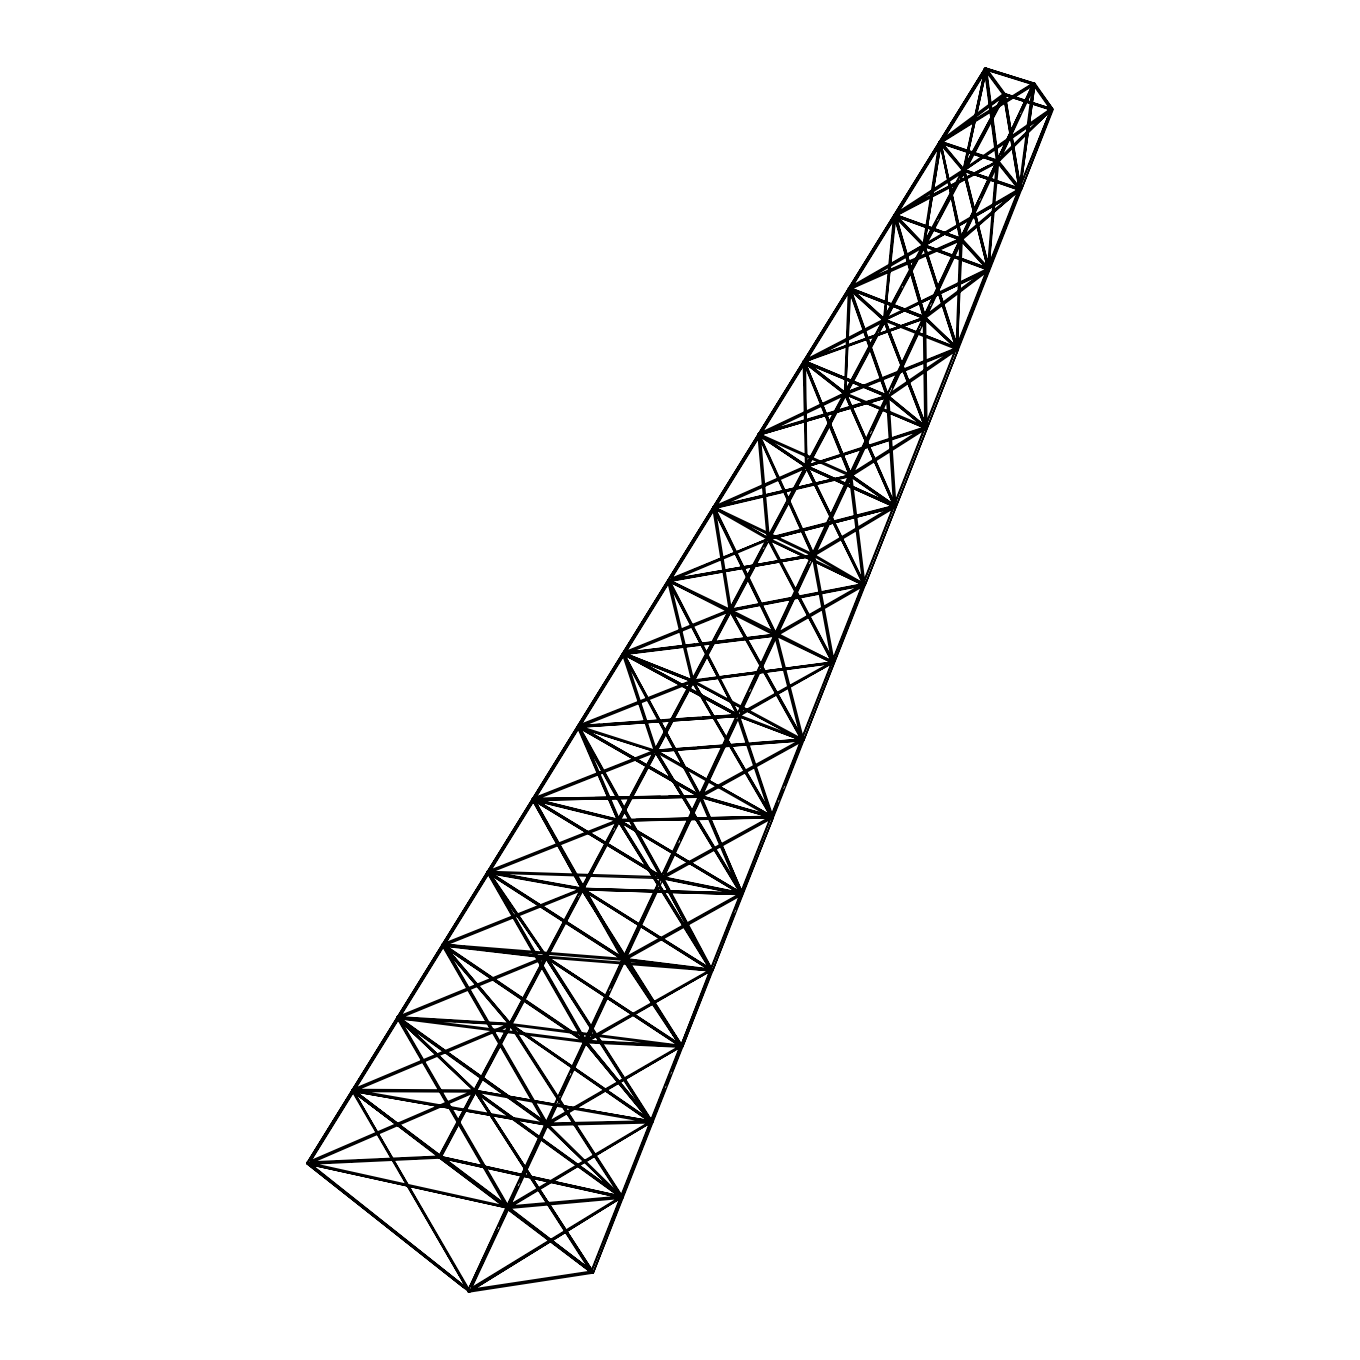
<?xml version="1.0" encoding="UTF-8"?>
<svg xmlns="http://www.w3.org/2000/svg" width="1360" height="1360" viewBox="0 0 1360 1360"><rect width="100%" height="100%" fill="white"/><g stroke="black" fill="none" stroke-linecap="round" stroke-linejoin="round"><path stroke-width="1.5" d="M829.243 663.816L693.056 681.785L692.393 680.221L833.935 662.201L738.531 716.431L577.949 727.107L577.983 725.696L737.783 714.663L737.766 716.108M850.119 289.34L849.592 287.589L848.963 288.864L924.358 318.478M851.921 288.286L924.511 246.432L924.545 245.174L923.457 244.783L849.014 287.64L849.014 288.932M625.107 655.384L656.455 750.856L655.741 751.927L655.214 750.278L802.196 739.143L802.791 740.741L803.352 739.619L802.077 739.058L699.754 795.43M804.865 361.165L804.814 362.44L803.777 360.723L804.865 361.165L804.27 362.457M959.939 243.508L956.131 348.721L957.253 349.146L962.132 239.19L960.075 239.292L939.93 141.763M957.508 333.455L958.358 310.318M959.038 291.38L959.667 274.55M960.347 255.612L960.891 240.89M957.253 349.146L961.248 239.7M894.438 506.804L844.492 393.839L848.487 290.683M845.155 393.142L845.495 384.71M845.92 374.204L846.838 351.05M847.348 338.436L848.198 317.39M848.708 304.759L849.218 292.145M894.795 504.22L846.158 393.567L844.492 393.839L845.495 394.281L849.66 291.142M850.391 292.604L845.495 394.281M772.361 816.476L772.293 817.836L700.451 797.351L701.114 796.042L772.854 816.748L771.664 817.649M532.797 800.003L532.865 798.575L699.907 795.549L699.856 797.028L533.528 800.156M884.408 320.892L884.493 319.192L884.952 320.875L806.684 361.488M619.004 821.151L618.392 819.655L769.624 816.323M759.05 435.489L758.557 433.772L844.849 392.87L897.855 371.518M759.56 435.523L759.067 433.789L758.421 435.064M661.742 878.373L661.844 876.877L487.764 871.437L487.662 872.865L662.422 878.492M741.302 894.438L741.404 893.061L584.035 888.386M539.104 799.935L618.494 819.519L742.526 893.52L624.563 959.174L624.274 960.398L742.067 894.71L741.404 893.061M996.914 161.721L1052.402 108.885L1051.161 108.443L1009.851 137.224M981.172 198.152L998.274 160.939M996.217 165.58L987.513 269.263L988.635 269.654L998.614 161.313L894.863 215.679L894.387 214.489L997.526 161.024M988.89 262.514L989.587 254.048M990.131 247.707L991.015 237.116M991.372 232.883L992.443 220.201M992.987 213.843L993.701 205.394M994.228 199.036L994.942 190.587M995.656 182.121L996.37 173.655M988.635 269.654L997.135 160.446M713.847 508.487L713.354 506.77L806.14 465.783L923.525 427.465M713.184 508.113L713.83 506.838L714.306 508.555L713.473 506.821L850.663 474.963M582.522 889.797L581.927 888.335L444.601 943.279M442.544 945.676L623.424 960.143L623.56 958.647L442.697 944.248L443.343 945.761M711.093 970.853L711.229 969.459L545.819 956.335L487.016 949.229M1052.402 108.885L998.172 162.18L996.574 161.347L984.555 68.884L986.442 69.054L998.274 159.307M925.48 428.179L926.738 427.567L925.038 427.788L883.626 320.127L893.86 215.39L895.832 215.305M884.255 319.532L884.884 313.242M885.292 309.06L885.921 302.77M886.55 296.497L887.587 286.025M887.995 281.843L889.032 271.371M889.661 265.098L891.735 244.171M892.16 239.972L894.03 221.136M924.477 421.702L885.292 319.957L883.626 320.127L884.646 320.552L894.846 217.94M895.203 221.595L884.646 320.552M668.049 581.009L668.185 579.751L669.103 581.536M546.397 957.763L546.55 956.437M584.902 1042.372L585.072 1040.859L397.63 1017.025L397.46 1018.47L585.633 1042.389M681.037 1046.894L681.19 1045.5L510.068 1023.689L509.762 1024.607M989.179 268.872L925.123 317.186L924.97 318.444L989.009 270.113L989.179 268.872L987.972 268.413L927.265 314.143M622.88 653.939L623.033 652.681L624.07 653.259L730.898 609.926L730.711 611.116L625.855 653.718M624.07 653.259L623.9 654.5L773.976 636.174M668.508 1045.296L509.898 1025.015L510.816 1023.757M1032.053 89.998L1019.048 189.414L1020.187 189.771L1034.892 83.878L1033.719 83.555M997.866 162.18L998.529 160.871L1020.935 189.023L1020.306 190.298L997.866 162.18L939.59 142.528L939.539 141.372L1003.68 93.653L1004.802 93.959L1020.204 186.932L1020.952 180.88M1021.496 176.732L1022.312 170.527M1022.856 166.379L1025.032 149.821M1025.576 145.673L1027.752 129.115M1028.296 124.967L1029.095 118.762M1029.639 114.614L1031.815 98.056M1032.359 93.908L1033.175 87.703M1020.187 189.771L1034.892 83.878M651.117 1122.578L651.304 1121.184M886.856 396.678L887.026 395.42L888.25 395.93L957.814 348.279L956.624 347.803L890.511 393.04M888.25 395.93L888.08 397.205L957.61 349.52L957.814 348.279L956.556 349.061L957.185 347.803M577.728 726.818L577.898 725.594L578.646 727.311L578.918 726.172L577.898 725.594M352.597 1089.768L546.38 1123.53L546.176 1125.043L352.393 1091.213L353.464 1089.751M644.878 1121.49L474.47 1091.706L475.422 1090.414L504.492 1095.48M507.229 1208.173L507.467 1206.643L307.598 1162.477L307.36 1163.922L508.028 1208.088M621.333 1197.905L621.537 1196.511L439.586 1156.442L439.382 1157.751L619.259 1197.446M729.708 610.606L729.895 609.416L863.549 583.729L864.229 585.395L864.756 584.205L814.13 554.676L813.467 555.985L864.144 585.463L864.586 584.239L776.458 634.729L776.22 635.987L864.331 585.446M849.779 475.83L849.983 474.555L851.19 475.099L926.585 427.312L925.412 426.819L851.734 473.45M851.19 475.099L850.986 476.374L926.364 428.536L926.585 427.312L925.82 428.519L888.233 398.021M961.163 235.127L940.508 141.576L939.233 142.154L923.049 245.599L956.267 348.721L957.967 348.602L956.675 349.146M924.086 243.1L928.285 216.206M928.931 212.075L931.838 193.46M932.807 187.255L935.085 172.771M935.731 168.64L936.377 164.509M937.023 160.378L938.961 147.968M923.763 245.157L924.205 246.058L941.137 142.188M940.814 144.262L924.205 246.058M533.596 800.292L532.797 798.456L655.146 750.193L656.132 750.754L655.911 751.91L535.568 799.51M692.138 681.326L692.325 680.153L579.87 724.812M488.478 873.137L487.696 871.284L618.324 819.536L629.578 819.604M895.509 505.971L813.926 554.71L813.705 555.968L895.271 507.178L895.509 505.971L894.353 505.444L814.538 553.044M442.425 945.268L442.646 944.061L443.394 945.931M655.146 750.193L654.925 751.349L637.177 758.37M397.358 1018.011L397.596 1016.821L545.768 956.182L546.703 956.811L546.448 957.916L400.265 1017.909M546.703 956.811L398.548 1017.518L398.021 1018.691L475.014 1091.927L475.813 1090.856L400.418 1018.963L510.425 1024.981M618.103 820.675L618.324 819.536L619.293 820.114L619.055 821.253L490.433 872.355M738.531 716.431L738.786 715.19L833.816 662.133L832.677 661.555L741.285 712.521M506.141 1025.134L352.58 1089.53L352.342 1090.703L475.694 1090.805L475.116 1091.961L357.306 1091.485M510.017 1023.519L510.935 1024.148L353.515 1090.261L353.277 1091.434L352.138 1090.754L352.75 1089.479L474.776 1090.142L621.758 1196.613L621.146 1197.82L474.283 1091.621L474.776 1090.142L475.252 1091.927L308.261 1164.126L307.326 1163.378L307.581 1162.205L308.499 1162.953L475.524 1090.839M988.023 269.739L963.084 170.391L985.218 68.629M963.662 170.034L974.219 120.36M975.103 116.229L983.909 74.834M987.819 263.092L964.767 170.442L963.084 170.391L964.189 170.782L986.459 69.054M308.261 1164.126L308.499 1162.953M985.575 73.185L964.189 170.782M355.215 1090.618L510.68 1025.253L510.935 1024.148M802.723 740.843L738.327 716.465L738.99 715.156L803.352 739.619L700.927 796.076L700.655 797.317L802.91 740.826L803.182 739.653L714.374 788.46M474.351 1091.264L474.623 1090.176L311.457 1160.522M772.701 816.782L662.847 877.404L662.558 878.645L772.412 817.955L772.701 816.782L771.613 816.17L661.691 876.724M547.366 1124.057L547.06 1125.264L682.142 1046.01L547.366 1124.057L546.261 1123.275M742.067 894.71L741.285 892.925L625.26 957.44M508.453 1207.17L508.13 1208.36L652.239 1121.677L508.453 1207.17L507.348 1206.354M468.996 1291.932L622.472 1197.004L468.996 1291.932L467.908 1291.082L468.248 1289.892L469.319 1290.742L592.977 1271.906L592.382 1273.113L468.826 1292L467.755 1291.15L468.418 1289.824L469.489 1290.674L468.826 1292M591.056 1271.396L649.638 1123.139M651.168 1119.263L679.524 1047.523M709.546 971.533L680.714 1046.282L682.601 1046.877L711.433 972.145M711.093 967.623L739.721 895.186M740.486 893.214L770.032 818.465M771.579 814.572L800.513 741.319M801.278 739.398L831.113 663.867M831.878 661.929L861.883 586.024M864.195 580.176L923.066 431.188M954.261 352.206L924.613 427.244L926.483 428.043M958.12 342.448L987.19 268.889L989.043 269.722M990.267 261.103L1018.708 189.125L1021.343 189.805L1051.45 111.809M1019.49 187.17L1021.02 183.26M1022.567 179.35L1051.212 108.698L1053.048 109.582L593.3 1272.858L591.379 1272.331L620.245 1199.316M710.005 972.162L621.027 1197.344L622.931 1197.888L547.655 1124.04L546.72 1125.281L621.877 1198.126L622.71 1196.987L621.707 1196.256M734.638 913.427L712.657 970.819L710.77 970.207L770.542 818.941M772.089 815.031L863.26 584.307L865.13 585.055L958.409 349.061L955.825 348.262M864.042 582.352L924.528 429.284M925.293 427.329L1019.507 188.938M1020.272 186.983L1051.212 108.698M621.775 1198.993L593.3 1272.858M623.322 1195.1L665.329 1088.816M666.859 1084.94L670.684 1075.25M672.231 1071.374L681.411 1048.101M736.185 909.517L773.211 817.632L771.324 816.969M773.466 815.184L778.158 803.318M779.722 799.374L783.632 789.497M785.196 785.536L802.366 742.067M863.753 586.755L803.709 740.469L801.822 739.789M958.443 347.14L1019.796 191.93M507.433 1204.705L545.445 1123.53L547.468 1124.346M546.346 1121.609L584.137 1040.927L586.143 1041.76M585.021 1039.006L774.469 634.525L776.39 635.477M775.353 632.621L849.184 474.997L851.071 476M850.051 473.11L1033.447 83.028L1035.249 84.133L469.812 1291.728L467.755 1290.946L506.549 1206.592L508.589 1207.374M467.755 1290.946L1033.447 83.028M471.274 1287.07L497.93 1230.154M499.698 1226.363L507.705 1209.278M509.473 1205.487L518.313 1186.617M520.081 1182.843L546.584 1126.233M548.369 1122.425L556.461 1105.136M560.949 1095.531L569.942 1076.338M571.744 1072.496L585.242 1043.681M587.027 1039.856L609.399 992.103M611.184 988.278L623.713 961.537M625.481 957.729L658.41 887.434M664.615 874.157L678.776 843.914M680.544 840.14L699.125 800.462M701.794 794.75L736.95 719.712M740.537 712.045L749.496 692.903M751.298 689.078L760.257 669.936M762.042 666.111L775.489 637.398M777.274 633.573L809.37 565.046M815.592 551.735L829.787 521.441M831.555 517.65L850.187 477.887M851.955 474.113L870.468 434.554M872.236 430.797L887.23 398.769M892.602 387.294L919.564 329.715M921.366 325.873L924.052 320.127M926.738 314.381L930.325 306.748M932.11 302.923L961.605 239.938M962.489 238.034L979.387 201.943M1001.606 154.513L1020.187 114.852M1021.955 111.061L1032.563 88.4M307.751 1162.154L308.074 1164.177L440.028 1158.006L440.606 1156.85L308.703 1162.919L308.074 1164.177M468.707 1291.507L307.156 1163.82L307.768 1162.562L469.387 1290.181M507.824 1207.986L352.172 1091.111L353.685 1089.853M397.154 1018.045L397.783 1016.77L397.018 1017.994L506.804 1207.85L507.824 1206.932L397.987 1017.28L397.052 1018.181L398.021 1018.691M443.19 945.965L443.836 944.707L442.833 944.027L442.204 945.302L581.893 1039.924M442.918 944.316L585.31 1040.944L584.647 1042.27L442.289 945.591L443.734 944.418M488.291 873.171L488.92 871.896L488.172 873.086L487.135 872.423M662.15 878.424L662.099 876.945L533.001 798.422L532.372 799.697L534.021 799.051L532.287 799.697L622.931 959.82L624.002 958.936L533.307 798.83M577.49 726.835L578.119 725.56L699.057 794.767M579.003 725.985L577.643 727.022L699.533 796.943L700.196 795.617L578.272 725.747L577.337 726.716L661.215 878.033L662.303 877.166L578.442 725.951L577.422 726.801L579.292 726.291M578.527 727.43L579.156 726.172M622.574 653.871L623.628 653.021L700.4 795.838L699.278 796.688L622.574 653.871L623.254 652.664L700.128 794.206M623.424 652.817L622.795 654.092L737.426 716.04L738.072 714.714L624.138 653.106M623.679 654.517L623.628 653.021M668.865 581.553L668.814 580.057L667.743 580.89L738.174 716.312L772.106 817.853L772.956 816.867L739.092 715.292L738.174 716.312M813.195 555.883L813.246 554.217L713.609 506.77L712.963 508.045L813.467 555.985L668.355 581.179L668.287 579.802L813.926 554.71M714.068 508.555L714.697 507.28M759.288 435.523L759.934 434.248M848.674 288.915L849.303 287.623L850.459 288.065L849.813 289.357M894.795 216.274L894.897 214.438L961.18 238.306L961.027 240.176M895.747 214.914L895.118 216.206L924.239 246.432L924.868 245.191L897.209 216.427M939.25 142.63L939.896 141.338L998.155 160.973M939.59 142.528L940.236 141.236L997.679 160.378L997.509 162.282M941.069 141.729L940.423 143.021L964.189 171.241L964.818 169.983M439.705 1156.17L440.028 1158.006M501.823 1204.994L439.212 1157.683L439.773 1156.527M985.422 69.938L985.575 68L1034.45 83.504M650.437 1120.062L510.17 1023.485L509.592 1024.641L511.224 1024.182L446.709 948.022M509.711 1024.93L511.003 1023.825M510.527 1025.287L510.459 1023.961L509.558 1024.777L620.993 1197.65L622.591 1196.715L513.451 1027.548M546.754 956.505L545.479 957.593L676.192 1043.375M681.632 1045.806L680.646 1046.639L581.434 889.423L583.015 888.709L582.42 889.95L492.473 873.919M588.115 748.68L618.596 819.604L617.916 820.692L657.016 883.915M540.515 801.686L617.916 820.692L619.497 820.063L618.902 821.287L535.432 800.819M654.908 751.536L655.503 750.346M800.02 739.449L692.121 681.479L692.716 680.289M730.082 609.399L729.487 610.606L801.669 740.214M729.708 610.725L730.303 609.518M669.647 581.91L730.524 611.133L731.119 609.926L670.293 580.635M768.264 538.033L767.669 539.24L863.311 585.021L863.923 583.78M823.65 404.107L845.359 392.887M867.153 278.477L924.052 244.732L988.584 268.362L987.938 269.637L923.134 245.65L924.834 245.582L956.012 342.55M1017.926 189.703L963.373 170.748L964.002 169.507L1018.113 187.867M1052.249 108.953L1004.36 93.5L1003.731 94.758L1049.631 109.599M1004.19 95.37L1004.36 93.5M1032.954 84.286L1033.6 82.994M1033.991 82.841L1033.328 84.15L984.929 69.292M1034.824 83.368L1052.64 108.834L1051.994 110.109L1034.178 84.677L1034.824 83.368L985.218 68.136L984.589 69.428L1033.787 84.813M996.659 161.789L997.305 160.48M961.384 240.108L962.047 238.799L989.4 268.838L988.771 270.096L960.177 239.683L987.598 269.671M887.502 397.188L887.604 395.42L804.321 360.706M849.575 475.864L850.221 474.555L850.306 475.966L895.067 507.195L895.696 505.937L851.411 475.065L850.748 476.391L758.183 435.03L758.812 433.755L850.527 474.606L850.442 476.323M775.761 634.253L775.098 635.562L667.658 580.839L669.307 580.176M775.999 636.021L776.662 634.695L833.986 662.099L833.357 663.34L775.472 635.647L623.152 654.16L623.135 652.766L775.438 634.202L775.472 635.647M533.902 798.83L532.219 799.595L662.354 878.679L663.017 877.37L580.244 728.042M1051.824 108.324L1051.178 109.599L1003.374 94.877L987.088 72.828M586.245 1041.335L585.582 1042.661L681.666 1047.183L682.278 1045.959L624.852 959.208L623.934 960.364L681.547 1047.115L682.38 1046.027L585.48 1041.148L584.426 1042.049L487.186 872.576L488.172 871.675L585.48 1041.148M546.584 1123.615L545.921 1124.941L397.222 1018.368L397.851 1017.11L547.383 1123.598M506.991 1208.071L507.671 1206.728L352.801 1089.853M467.857 1291.643L468.52 1290.317M957.372 349.52L958.018 348.262L925.361 317.135L924.698 318.461L957.372 349.52L926.483 320.807M925.327 428.094L925.956 426.836L845.087 392.87M926.143 428.553L926.772 427.295L888.471 395.896L887.825 397.205L926.143 428.553L925.004 428.06M832.524 662.932L833.153 661.691M833.085 663.187L833.714 661.946M801.89 740.452L802.502 739.211L692.512 680.136L627.096 654.194M772.004 817.768L772.616 816.527M741.064 894.37L742.288 893.265L741.676 894.489M712.334 969.918L711.705 971.142L624.07 960.449L624.733 959.123L712.334 969.918L654.279 963.577M650.913 1122.493L651.525 1121.286L510.289 1023.774M439.909 1154.436L508.402 1025.457M544.136 958.171L509.388 1023.604L511.309 1025.151M580.261 890.171L545.139 956.301L546.907 957.066M582.216 886.465L616.692 821.542M618.681 817.802L654.5 750.363L656.557 751.74M655.469 748.51L690.693 682.176M692.665 678.47L728.246 611.473M730.201 607.784L766.19 540.005M804.508 467.874L767.176 538.186L769.352 539.427M807.483 462.281L882.334 321.317M925.735 239.581L960.789 173.57M963.713 168.045L1003.748 93.857L1005.499 94.911L440.793 1157.904L438.94 1156.272M439.994 1155.371L580.482 890.851M582.437 887.162L691.033 682.669M693.005 678.963L728.62 611.898M731.374 610.912L729.606 610.045L1003.748 93.857M441.694 1155.133L474.793 1092.811M476.748 1089.122L499.358 1046.554M501.33 1042.848L510.187 1026.188M512.159 1022.482L545.921 958.919M547.876 955.23L578.119 898.297M580.074 894.625L582.029 890.953M583.984 887.247L613.547 831.623M615.502 827.9L617.474 824.194M619.446 820.488L647.309 768.043M649.298 764.303L654.279 754.936M656.268 751.179L671.925 721.718M673.88 718.029L688.551 690.404M690.506 686.715L693.787 681.683L691.679 680.34M694.433 679.337L706.299 656.999M708.271 653.276L729.028 614.21M731.969 608.668L763.096 550.069M765.034 546.397L766.989 542.742M771.885 533.528L787.593 503.931M789.565 500.242L805.29 470.645M808.248 465.069L844.968 395.947M847.909 390.388L851.819 383.027M853.774 379.355L869.414 349.911M871.369 346.222L877.234 335.189M879.189 331.5L884.085 322.303M887.043 316.744L891.973 307.445M893.945 303.722L901.85 288.847M903.822 285.124L923.576 247.945M926.517 242.42L937.227 222.258M939.182 218.586L958.647 181.934M960.585 178.262L963.509 172.771M966.45 167.229L972.349 156.128M974.321 152.422L1002.847 98.719M442 944.18L444.04 945.812L308.89 1164.058L306.986 1163.123L985.031 68.187L986.731 69.462L535.347 798.354M306.986 1163.123L985.031 68.187M311.032 1159.672L352.733 1092.352M397.732 1019.677L353.821 1090.567L351.934 1089.615L353.906 1091.349M398.82 1017.909L442.748 946.968M444.941 943.415L486.693 875.993M489.991 870.672L532.865 801.431M535.075 797.895L577.966 728.62M580.159 725.067L623.084 655.758L654.619 751.23L656.455 750.856L654.721 751.349L587.384 729.98M625.277 652.205L668.219 582.862M671.534 577.524L713.388 509.932M715.598 506.379L758.574 436.968M761.889 431.63L803.777 363.953M807.092 358.615L849.014 290.904M852.329 285.566L894.268 217.821M898.688 210.698L938.451 146.489M942.871 139.349L985.966 69.768L984.266 68.493M445.128 944.044L534.259 800.139L532.134 798.609M593.079 1271.923L508.742 1207.136L507.807 1208.394L508.623 1207.102L622.608 1196.953L621.996 1198.16L507.943 1208.428L506.872 1207.629L592.263 1273.079L593.079 1271.923L592.093 1271.175L470.509 1289.501M439.807 1156.204L439.008 1157.292L439.926 1157.972L440.725 1156.884L353.872 1090.261L352.886 1089.53L351.985 1090.703L352.971 1091.434L353.872 1090.261M475.014 1091.927L474.079 1091.264L474.878 1090.193L409.972 1028.33M585.429 1042.593L586.364 1041.403L652.477 1121.677L651.644 1122.799L546.873 1125.332L547.536 1123.989L652.375 1121.626L651.763 1122.85L584.358 1041.862M497.794 888.012L546.193 957.882L547.009 956.845L491.419 875.449M442.952 944.095L442.051 945.234L443.071 945.914L443.972 944.775M533.222 801.414L582.318 889.865L583.134 888.862L566.134 857.735M696.575 795.039L580.193 728.297L619.599 820.199L618.8 821.185L617.78 820.59L618.596 819.604M662.218 878.577L663.136 877.455L712.436 970.003L711.586 971.057L661.113 877.897M742.628 893.622L741.778 894.642L700.298 797.232L701.216 796.161L742.628 893.622L700.944 797.47M533.273 800.224L534.174 799.153L533.12 798.524L533.256 800.105M654.619 751.23L655.418 750.295L627.3 664.751M623.373 652.817L622.489 653.803L734.383 714.289M624.461 653.395L623.577 654.381L655.639 751.808M775.251 637.313L801.533 740.112L802.604 740.69L803.454 739.755L776.764 634.865L668.423 579.734L667.981 581.128L669.63 580.465L693.651 680.833L692.121 681.479M713.711 506.957L712.844 507.841L729.368 610.419L730.439 610.963L731.238 610.096L715.496 511.683M729.368 610.419L730.184 609.569M802.604 740.69L775.863 635.834L776.764 634.865M834.088 662.269L833.221 663.153L813.331 555.764L814.249 554.88L834.088 662.269L778.923 634.185M768.4 539.461L769.199 538.662L760.053 434.503L758.914 433.976L758.064 434.792L767.312 538.951L768.4 539.461L759.39 437.393M398.531 1169.991L468.554 1291.32L352.019 1090.924L352.937 1090.006L468.503 1288.549M1000.025 157.59L1051.161 108.443L1052.266 110.109L1051.705 109.089M1002.932 155.941L1025.491 134.249M1029.996 129.914L1051.042 109.667M453.152 1091.196L475.592 1090.482L610.487 1187.909M760.053 434.503L758.064 434.792M861.951 578.663L807.415 466.446L805.766 466.803L864.008 585.225L864.858 584.426L851.513 475.303L804.559 360.978L803.386 361.709L849.558 475.609L850.782 474.895M467.687 1291.439L469.557 1290.385M546.448 1123.224L547.536 1123.989L545.734 1124.72L442.102 945.387L443.921 944.605M805.375 365.67L806.752 467.245L805.647 466.735L806.446 466.004M592.314 1271.77L591.379 1272.62L592.977 1271.634L475.728 1090.635M864.008 585.225L850.612 476.136L851.513 475.303M649.604 1120.538L545.326 957.44L546.907 956.675M805.29 361.471L803.301 361.709L804.134 360.978L804.695 386.172M886.669 398.548L893.826 506.43L894.931 506.923L895.798 506.192L888.59 396.168L887.689 396.916L894.931 506.923L894.863 505.512L806.616 465.817L806.004 467.041L746.096 493.51M650.743 1122.323L651.712 1121.49M962.013 238.289L1019.354 189.856M962.132 237.031L1019.49 188.615L1020.714 189.074L961.673 240.108L961.792 238.85L1020.714 189.074L1019.49 189.805L963.033 170.85L940.576 144.194M849.388 287.929L848.572 288.575L850.561 288.405M662.354 878.679L741.897 894.744L742.526 893.52L740.86 894.166L663.272 878.424M741.438 894.268L742.492 893.469L663.017 877.37M928.795 314.143L955.774 293.794M959.14 291.261L986.119 270.912M942.463 141.729L1004.887 95.217L1004.802 93.959L1003.425 94.35L1018.827 187.323M771.749 817.53L772.276 816.595M737.154 715.768L738.293 714.952L668.814 580.057M713.626 508.266L714.833 507.501L712.929 507.858L774.826 635.29L776.679 634.831M731.119 610.028L730.048 610.776M925.463 317.475L926.874 427.584L926.024 428.23L924.562 318.104L925.463 317.475L895.169 214.744L893.928 215.373L923.474 317.611L924.766 316.982M1005.788 142.46L963.883 170.612L963.373 169.609L1006.417 139.621M965.685 169.014L982.889 157.029M986.323 154.632L1005.261 141.457M1010.412 137.853L1048.271 111.486M963.883 170.612L1005.227 141.831M1008.661 139.434L1051.722 109.463M1009.222 140.063L1043.664 116.093M794.495 589.883L767.89 537.999L833.425 661.946L832.286 662.677L767.448 539.019L769.08 538.594M897.209 215.033L964.495 171.224L963.356 169.609L894.268 214.523L895.39 214.897L964.478 169.949L942.395 143.31M833.408 661.912L832.83 662.966L833.935 662.201M851.547 474.708L890.12 450.262M893.622 448.052L923.44 429.148M814.147 554.863L812.294 555.237L758.149 434.809L759.288 434.044L813.28 552.959M940.236 141.236L940.78 142.987L939.658 141.338L1033.396 82.96L1034.365 84.694M943.67 139.655L988.703 111.622M992.307 109.378L1030.149 85.816M940.27 142.46L1034.025 84.082L1032.869 83.776M942.463 141.899L1030.761 86.938M471.852 1287.699L621.435 1196.273M473.314 1287.784L619.31 1198.466M816.136 553.231L856.035 529.397M859.656 527.238L894.115 506.651L895.271 507.178L829.855 523.906M514.318 1203.226L647.224 1124.244M509.184 1205.283L647.547 1123.139M925.888 244.273L972.978 216.75M976.599 214.625L1018.266 190.264M1019.983 189.72L1019.524 188.615L923.491 244.783L923.899 245.888L1020.527 190.315M937.21 288.558L923.576 246.143L1016.906 192.423M551.412 1121.32L680.765 1046.435M548.08 1122.221L681.071 1045.313M853.74 285.957L924.545 245.174M777.104 633.08L863.447 583.695M780.555 632.23L863.192 584.885M888.488 396.219L886.618 396.406L848.64 288.558L850.493 288.405M586.772 1039.618L711.11 969.306M590.138 1038.751L708.968 971.465M741.03 713.762L830.586 663.765M626.824 957.644L641.546 949.433M645.235 947.376L739.143 895.101M703.222 794.614L710.651 790.5M665.074 875.942L694.382 859.775M698.054 857.752L720.035 845.631M723.69 843.608L769.488 818.346M893.979 506.464L895.645 506.158M896.699 214.047L988.193 165.92M991.933 163.965L995.656 161.993M897.192 215.237L996.183 163.2M1034.331 84.626L1035.249 84.133M807.5 358.785L883.949 319.209L986.153 269.314M806.735 360.196L885.037 319.617L900.728 325.839M818.635 354.28L842.877 341.717M846.6 339.779L882.011 321.419M888.369 317.866L935.646 294.78M946.985 289.255L984.81 270.793M885.037 319.617L883.949 319.209L884.323 320.365L988.941 270.113M884.323 320.365L981.376 273.802M761.549 433.33L845.92 393.295L807.33 363.273M768.06 430.491L800.649 415.038M806.395 412.301L819.825 405.926M761.464 434.605L845.801 394.536L949.688 352.682M996.234 160.99L998.954 161.67L998.07 162.078M716.363 506.43L807.194 466.242L807.058 467.466L716.244 507.688M715.19 507.195L742.237 495.227M997.441 160.956L996.574 161.347L998.546 161.398M849.133 287.623L960.687 238.34L961.095 239.615L849.626 288.099M851.547 287.266L957.27 240.567M851.921 288.507L959.599 240.975M960.16 239.224L962.064 239.258M671.058 580.72L768.689 539.648L768.859 538.441L733.567 518.194M672.095 578.119L768.859 538.441L671.194 579.462M673.914 578.544L687.582 572.798M691.492 571.166L720.783 558.858M724.693 557.209L732.513 553.928M736.406 552.296L767.669 539.172M624.971 651.899L729.895 609.416L773.891 631.618M626.756 652.358L727.77 611.388M901.782 369.937L954.737 348.585M861.203 387.005L844.9 392.87L845.75 394.536L844.849 392.87M865.113 385.424L896.478 372.793M900.405 371.212L955.298 349.078M845.138 394.077L955.009 349.826M445.57 943.959L582.828 888.794L582.573 889.933L445.349 945.149M580.89 725.39L693.328 680.697L693.124 681.87L582.692 725.849M535.772 798.286L656.132 750.754M538.526 797.334L597.72 773.959M603.636 771.613L631.261 760.699M490.637 871.148L619.293 820.114M959.769 238.867L962.455 239.615M922.845 319.175L804.168 362.015L803.896 360.723L925.123 317.186M806.395 360.434L922.539 317.866M923.508 317.985L924.698 318.461L803.386 361.709M987.649 269.246L989.349 269.263M840.616 455.175L806.208 465.8L806.378 467.041L920.312 430.474M844.594 453.866L862.478 448.035M866.456 446.743L924.086 427.907M806.378 467.041L923.712 428.74M938.944 141.678L941.375 142.698M1019.847 183.345L1005.125 94.52L1003.425 94.35M763.249 432.973L885.683 396.44M887.434 396.763L887.196 395.42L758.676 433.789L758.88 435.115L887.927 397.205L886.635 396.712M885.904 397.8L758.88 435.115M923.1 317.152L924.953 318.206M1019.167 189.397L1020.884 189.533M892.415 505.988L767.89 537.999L862.019 582.862M770.559 537.829L890.953 506.906M895.169 507.161L768.621 539.614M770.661 539.104L825.775 524.96M716.108 506.685L848.623 475.439M713.609 508.164L850.306 475.966M716.244 508.028L848.793 476.833M893.656 214.812L896.053 215.9M732.7 609.382L862.07 584.477M730.609 609.773L729.997 610.759L863.634 585.055M732.7 610.674L858.058 586.585M886.227 395.862L888.879 396.746L925.633 426.802M670.99 579.751L809.319 555.237M671.058 581.128L811.478 556.291M471.937 1290.521L476.136 1289.875M482.426 1288.923L486.608 1288.277M490.807 1287.648L494.989 1287.002M499.188 1286.373L503.37 1285.727M507.569 1285.098L513.842 1284.146M518.041 1283.5L522.223 1282.871M526.422 1282.225L530.604 1281.596M534.803 1280.95L549.474 1278.723M553.656 1278.077L557.855 1277.448M562.037 1276.802L591.379 1272.348L592.382 1273.113M718.199 677.161L691.917 681.275L771.188 817.377L703.307 797.861M722.381 676.617L757.996 671.891M762.195 671.347L831.317 662.184M692.393 681.53L830.722 663.238M625.872 652.766L694.688 644.385M700.944 643.62L773.942 634.729M511.768 1205.912L621.588 1196.205M508.98 1207.425L515.321 1206.864M523.77 1206.116L530.111 1205.538M538.577 1204.79L547.026 1204.025M553.367 1203.464L561.816 1202.716M568.157 1202.138L576.606 1201.39M585.055 1200.625L591.396 1200.064M599.845 1199.316L608.294 1198.551M614.635 1197.99L618.868 1197.616M674.781 749.071L655.214 750.278M678.98 748.765L693.668 747.643M697.867 747.32L748.238 743.512M752.437 743.189L798.609 739.687M655.163 751.587L800.071 740.656M657.951 751.655L798.592 741.047M307.36 1163.922L407.099 1185.733M582.896 725.611L599.709 724.455M603.908 724.166L618.613 723.146M622.812 722.857L658.546 720.392M662.745 720.103L698.462 717.638M702.678 717.349L734.196 715.173M580.754 727.175L736.287 716.482M307.598 1162.477L308.482 1162.409M321.793 1162.732L338.555 1161.967M351.135 1161.389L369.988 1160.505M380.46 1160.029L399.33 1159.162M409.802 1158.669L428.655 1157.802M307.156 1163.82L463.743 1287.563M439.212 1157.683L500.871 1203.651M311.95 1161.967L437.614 1156.272M962.727 169.898L964.478 170.935M547.876 1124.499L570.962 1123.972M600.355 1123.292L633.93 1122.527M635.885 819.468L688.381 818.312M698.87 818.091L753.457 816.884M618.307 820.964L769.556 817.7M623.203 821.049L768.094 817.938M550.647 1123.122L651.338 1120.929M589.067 1269.067L474.861 1091.468M535.721 798.711L586.432 797.793M594.881 797.64L660.399 796.45M668.865 796.297L696.337 795.804M535.636 800.122L698.394 797.232M352.393 1091.213L544.85 1124.652M352.172 1091.111L502.775 1204.178M352.019 1090.924L352.92 1090.958M584.732 888.539L593.13 888.777M597.329 888.913L653.956 890.579M658.155 890.715L727.362 892.772M581.808 889.644L739.211 894.37M584.63 889.848L737.749 894.455M811.92 554.54L813.824 555.526M587.231 1040.689L681.241 1045.279L624.92 960.228M594.932 1042.423L609.552 1043.103M622.098 1043.715L640.917 1044.599M651.355 1045.092L668.083 1045.891M401.319 1018.283L405.484 1018.521M426.309 1019.745L432.548 1020.119M440.878 1020.612L455.464 1021.462M463.794 1021.955L478.363 1022.805M484.602 1023.179L503.353 1024.267M404.141 1017.161L510.17 1023.485M400.877 1017.603L511.105 1024.131M397.987 1017.28L398.871 1017.348M545.683 957.661L707.574 970.615M545.326 957.44L594.711 1033.685M924.562 246.075L922.811 245.072L883.303 319.481L885.071 320.45M447.032 944.52L457.555 945.761M463.879 946.509L470.186 947.257M476.493 947.988L480.709 948.481M445.927 944.962L546.873 956.777L546.295 957.95L447.406 946.458M446.42 945.795L454.835 946.764M459.034 947.257L477.989 949.467M482.205 949.96L545.343 957.321L680.816 1046.809L681.428 1045.602L546.057 956.437M631.312 960.755L637.568 961.537M641.75 962.047L650.097 963.067M625.719 958.681L711.263 969.255M442.102 945.387L442.952 945.506M757.911 434.027L759.679 435.183M508.657 1096.211L647.836 1120.47M474.657 1090.38L649.213 1120.827M495.465 873.97L579.411 888.981M582.267 889.712L582.182 888.42L711.484 969.561L710.872 970.768L581.451 889.338L609.127 932.365M498.134 873.086L582.029 888.165M491.011 872.27L582.998 888.777M663.935 877.098L741.455 892.891M440.368 1156.425L618.12 1195.559M446.352 1159.094L613.768 1196.035M411.23 1186.651L505.971 1207.629M893.554 505.852L895.424 506.617M536.061 799.544L619.48 820.097M701.964 795.957L771.783 816.136M939.539 141.372L940.661 141.712L1005.125 94.52M650.794 1121.983L652.698 1122.561L652.307 1121.779M1022.601 99.688L1004.003 93.619L987.734 71.536M1026.562 100.912L1048.305 107.712M1052.64 108.834L1035.98 86.377M580.499 728.059L655.741 751.927M583.117 727.43L656.319 750.737M940.1 143.123L995.52 161.619M712.708 507.008L714.969 508.317M736.797 714.935L739.364 716.074M1018.572 188.428L963.662 169.592L942.531 144.483M1019.745 188.632L1020.935 189.023M740.979 893.775L742.373 893.86M985.779 69.309L984.538 68.901L985.133 69.564M939.182 142.171L940.406 142.613M894.591 214.506L961.69 238.867L960.551 238.374L960.432 239.632L894.268 215.713M893.945 215.781L959.089 239.479M985.133 267.444L923.729 244.783L898.96 219.045M988.414 270.147L923.117 246.024L895.407 217.294M849.014 287.64L850.119 288.048M923.406 317.662L924.562 318.104M739.126 716.584L801.635 740.265M832.473 662.235L833.765 662.643M849.592 287.589L924.494 316.659L924.358 317.985M852.142 288.864L923.049 316.404M849.524 289.391L922.403 317.713M955.23 347.021L884.204 319.209L853.859 291.737M904.655 327.386L951.779 345.95M955.077 348.755L883.592 320.433L850.187 290.275M624.546 654.704L630.326 656.982M639.948 660.79L689.996 680.578M625.6 655.282L692.937 681.887L693.532 680.68L626.246 654.007M403.053 1023.74L475.881 1091.842M956.42 349.044L957.61 349.52L957.253 348.296M886.533 396.44L887.689 396.916M806.854 361.981L886.227 395.063M803.675 361.998L886.941 396.729M806.208 363.273L885.564 396.389M844.203 393.125L845.954 394.077M844.747 394.111L923.406 427.295M923.916 427.703L844.475 394.094L805.052 363.273M925.191 428.043L926.364 428.536L926.075 427.261M759.628 434.231L758.557 433.772L813.484 554.489M849.456 475.626L850.612 476.136M583.219 889.797L581.23 888.318M806.14 465.783L807.194 466.242L769.386 440.878M806.361 465.766L883.881 500.701M887.723 502.418L891.548 504.152M895.067 507.195L805.749 466.99L761.702 437.393M806.582 467.415L894.761 507.127M619.718 821.117L617.678 819.689M713.354 506.77L714.425 507.28M863.77 583.899L864.858 584.426M767.431 539.155L861.934 584.426M306.952 1162.273L308.89 1164.058M778.311 635.392L830.654 661.98M775.268 634.134L776.458 634.729M774.724 635.256L775.863 635.834M700.893 796.688L698.938 795.77M398.956 1018.606L396.95 1016.923M787.593 732.666L691.917 681.326L668.151 582.879M625.991 654.092L735.046 712.963M667.964 580.21L669.749 581.332M489.141 873.001L487.05 871.42M771.307 817.326L772.412 817.955M656.149 750.567L770.763 815.49M770.202 815.32L655.333 750.176L654.738 751.366L739.772 892.347M769.59 816.561L654.738 751.366L740.35 892.449M716.516 508.334L769.08 538.458L768.485 539.665L715.887 509.592M715.428 507.807L728.127 515.083M579.394 727.243L577.575 726.155M864.722 584.358L863.056 584.766L849.711 477.717M741.676 893.146L618.664 819.723L618.069 820.896L579.241 729.232M620.534 822.154L736.253 891.259M739.262 893.282L617.916 820.692L657.645 884.017M535.704 799.935L659.192 874.888M624.563 654.296L622.761 653.208M535.075 801.21L658.529 876.214M807.245 466.939L805.494 466.021M584.647 889.661L708.526 967.385M587.656 893.095L637.908 924.647M641.495 926.891L706.112 967.47M488.801 871.641L622.761 957.678M489.957 874.055L620.313 957.848M622.846 959.65L623.934 960.364M545.938 956.165L676.804 1042.168M761.056 436.713L806.837 467.466L807.432 466.259L761.685 435.438M805.46 362.185L803.131 360.995L804.882 362.168M447.253 946.798L582.556 1038.598M513.91 1027.395L571.421 1067.107M574.906 1069.521L648.091 1120.079M649.162 1121.286L509.592 1024.641L510.272 1023.536L479.315 986.986M850.748 289.051L848.385 287.929L850.119 289.136M851.275 477.054L893.928 506.685M805.766 466.803L861.696 581.247M851.938 475.728L894.557 505.427M398.701 1017.161L543.966 1121.15M398.072 1018.419L543.303 1122.476M478.431 1094.103L509.167 1116.305M512.567 1118.787L618.409 1195.287M474.198 1091.298L475.116 1091.961M662.847 877.931L660.875 877.047M397.596 1016.821L398.548 1017.518M804.559 360.978L850.629 473.365M352.75 1089.479L505.121 1204.127M447.304 1161.61L465.919 1175.669M479.451 1185.886L492.983 1196.103M509.915 1208.87L528.53 1222.929M531.913 1225.479L591.141 1270.189M591.974 1271.141L592.977 1271.906M509.184 1208.938L588.744 1269.016M509.32 1210.043L588.829 1270.121M505.206 1207.561L589.832 1271.498M356.32 1094.001L439.926 1157.972M591.277 1272.314L592.263 1273.079M352.58 1089.53L353.515 1090.261M926.279 428.536L925.514 426.819M806.174 363.749L845.563 394.553L846.175 393.329L806.82 362.457M308.686 1162.511L466.072 1287.546M884 319.209L884.918 320.875M957.525 349.52L956.692 347.803M851.326 290.717L884.697 320.875L885.326 319.634L851.972 289.442M925.65 318.087L956.845 347.803M400.928 1019.711L405.45 1024.029M547.162 1125.961L620.874 1197.378L620.653 1196.477M883.626 320.127L900.643 363.613M624.597 959.633L622.608 958.766M962.2 239.87L988.397 269.569M447.202 950.759L510.425 1025.236M448.8 953.156L508.13 1022.992M449.684 952.034L476.612 983.807M585.701 1043.494L649.281 1120.453M587.979 1043.936L651.457 1120.98M997.985 163.438L1019.116 189.89M998.631 162.129L1018.436 186.966M1034.144 85.986L1050.804 109.718M489.498 875.891L493.051 881.093M491.572 876.52L546.023 956.216M489.345 874.82L546.193 957.882M624.002 961.401L680.527 1046.418M478.023 1094.188L591.821 1269.866M476 1093.236L487.492 1110.984M490.943 1116.305L524.263 1167.781M526.558 1171.334L546.091 1201.492M548.386 1205.045L588.591 1267.163M510.459 1023.961L621.945 1196.8M511.394 1026.596L557.328 1097.826M559.623 1101.396L572.271 1120.98M574.566 1124.55L617.049 1190.442M549.168 960.211L651.219 1119.671M546.244 956.607L650.59 1119.705M596.989 1037.238L644.572 1111.647M590.92 901.204L624.75 954.771M628.133 960.126L681.122 1044.038M582.369 888.607L625.243 956.488M627.487 960.058L680.51 1044.021M612.51 937.72L614.771 941.29M620.398 950.232L623.781 955.587M626.042 959.157L635.052 973.437M638.435 978.792L641.818 984.147M659.838 1012.724L662.099 1016.294M666.604 1023.434L678.997 1043.069M620.619 821.865L698.887 948.175M706.707 960.806L711.178 968.014M618.868 819.927L710.583 967.963M659.872 887.638L709.036 967.028M659.26 887.536L710.685 970.581L662.116 879.75M657.424 752.556L735.947 882.623M655.724 750.567L741.914 893.367M768.604 809.489L692.954 680.51L771.205 814.776M699.907 694.195L691.917 681.275L692.512 680.136L691.798 681.19L692.852 681.734L669.018 581.944M702.015 697.833L725.271 737.732M727.379 741.353L770.695 815.711M446.029 948.26L546.533 1121.983M443.071 944.503L546.754 1123.819M445.077 949.161L543.388 1119.246M400.979 1020.986L507.62 1205.045M398.99 1020.068L505.563 1204.161M352.937 1090.006L468.673 1290.504M355.045 1094.63L396.423 1166.319M490.059 873.681L585.225 1039.363M489.073 874.565L583.117 1038.428M623.73 957.202L535.143 800.887L563.142 852.244M534.14 801.754L574.753 873.477M577.881 879.002L622.659 958.086M733.176 613.734L800.224 734.094M730.558 609.756L760.478 663.493M762.535 667.199L801.737 737.613M731.085 612.629L744.481 636.701M746.555 640.407L800.139 736.712M579.207 728.909L660.943 876.35M534.276 802.06L582.318 889.865M535.109 802.179L537.115 805.851M539.121 809.506L549.117 827.815M555.118 838.814L557.124 842.469M563.125 853.451L565.131 857.123M578.136 880.923L580.142 884.595M623.322 654.16L699.023 795.056M663.034 878.645L711.399 969.34M770.066 540.464L830.994 656.574M796.467 593.64L831.827 661.045M670.514 582.284L738.038 713.354M669.426 583.1L736.899 714.17M806.905 466.089L863.311 582.165M715.666 509.371L775.744 632.927M714.051 507.076L775.999 634.508M714.561 510.153L773.653 631.822M759.679 437.155L811.24 551.803M845.665 393.176L894.336 503.88M845.835 396.185L865.453 440.81M867.153 444.703L892.738 502.928M578.221 725.679L583.168 737.188M578.17 728.637L617.78 820.59M700.026 798.541L740.724 894.013M804.831 364.157L849.405 474.079M884.833 319.498L926.296 427.176M902.139 367.523L923.984 424.269M469.489 1290.861L469.812 1291.728M851.19 290.411L887.791 394.213M849.847 287.878L887.162 393.737M849.983 291.091L886.533 394.893M739.313 718.675L771.239 814.283M738.395 719.695L771.052 817.241M924.409 245.089L937.397 285.515M938.706 289.561L957.559 348.177M939.148 294.61L955.383 345.117M896.359 217.328L924.8 315.52M895.118 217.974L923.508 316.149M776.696 638.401L789.803 689.826M790.84 693.94L801.856 737.12M964.376 169.898L988.975 268.77M963.985 172.992L973.182 210.035M974.729 216.223L986.493 263.568M940.508 141.576L961.469 238.663M940.27 144.857L960.313 237.745M812.583 557.294L832.15 662.609M815.014 564.655L816.935 574.991M817.7 579.122L823.82 612.153M824.585 616.284L826.489 626.62M827.254 630.751L833 661.725M1004.122 97.002L1009.936 132.107M1010.973 138.295L1018.827 185.793M714.306 510.459L730.439 610.963M473.994 1090.261L474.113 1091.128M985.864 68.374L997.968 160.769M985.694 73.763L994.755 143.004M995.299 147.203L996.132 153.51M996.676 157.692L997.22 161.891M894.455 505.461L894.591 506.77M812.889 554.183L812.991 555.594M888.267 408.391L889.1 421.09M889.661 429.556L890.494 442.238M891.055 450.704L891.752 461.278M892.313 469.744L893.146 482.426M893.707 490.892L894.557 503.591M895.39 214.897L895.441 216.189M805.29 413.491L806.072 449.208M803.352 363.8L805.647 466.735M804.508 364.293L806.752 467.245M832.796 661.623L832.83 662.966M923.423 319.787L924.902 427.771M925.021 372.079L925.735 425.017M586.075 1041.403L585.769 1042.61L712.181 969.969L586.075 1041.403M488.019 871.505L487.373 872.763L623.152 960.058L623.815 958.732L488.019 871.505M804.049 360.706L803.42 361.981L804.542 362.457L805.188 361.182L804.049 360.706M986.425 68.51L985.779 69.802L1004.547 95.251L1005.176 93.993L986.425 68.51M592.127 1271.583L591.515 1272.773L592.127 1271.583"/></g></svg>
